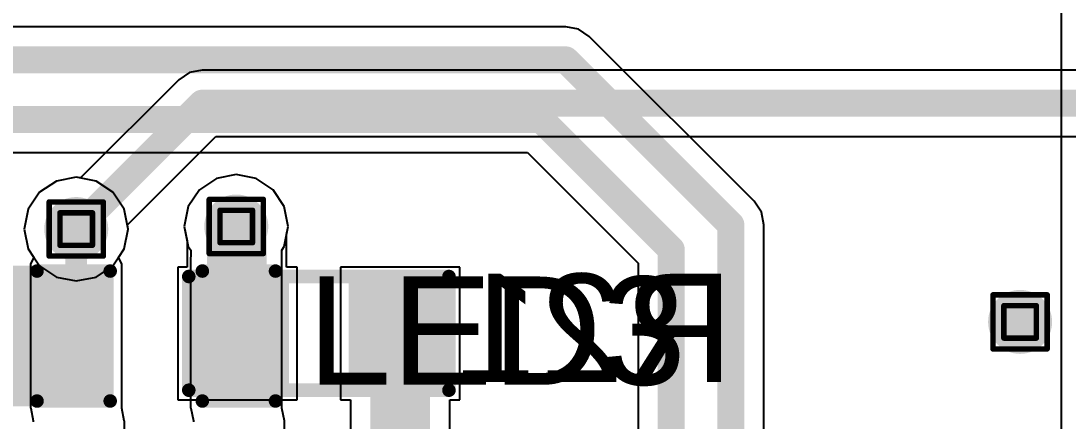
# Model space of a CAD drawing. Header units: inches. Extents: x -8 to 210, y -39 to 109.
# Drawn here: x 55.98 to 65.8, y 53.33 to 57.08 of the extents above; entities that cross this region are included whole.
import ezdxf

# ---------------------------------------------------------------- set-up
doc = ezdxf.new("R2010")
doc.units = ezdxf.units.IN
for name, color, linetype in [('Bottom Layer', 5, 'Continuous'), ('Bottom Overlay', 54, 'Continuous'), ('Bottom Paste', 16, 'Continuous'), ('Bottom Solder', 6, 'Continuous'), ('Drill Drawing', 1, 'Continuous'), ('Top Layer', 1, 'Continuous'), ('Top Overlay', 2, 'Continuous'), ('Top Paste', 8, 'Continuous'), ('Top Solder', 216, 'Continuous'), ('Via Holes', 16, 'Continuous')]:
    doc.layers.add(name, color=color, linetype=linetype)
doc.styles.add('Arial', font='', dxfattribs={"height": 0.2})
doc.styles.get('Arial').set_extended_font_data('Arial')

# ---------------------------------------------------------------- blocks, each defined once
blk = doc.blocks.new('R___0603_B_48')
at = {"layer": 'Bottom Layer'}
for points in [[(-1.143, -0.4445), (-1.143, 0.4445), (-0.3809999999999999, 0.4445), (-0.3809999999999999, -0.4445)], [(0.3809999999999999, -0.4445), (0.3809999999999999, 0.4445), (1.143, 0.4445), (1.143, -0.4445)]]:
    blk.add_hatch(color=5, dxfattribs=at).paths.add_polyline_path(points)
at = {"layer": 'Bottom Paste'}
for points in [[(-1.143, -0.4445), (-1.143, 0.4445), (-0.3809999999999999, 0.4445), (-0.3809999999999999, -0.4445)], [(0.3809999999999999, -0.4445), (0.3809999999999999, 0.4445), (1.143, 0.4445), (1.143, -0.4445)]]:
    blk.add_hatch(color=16, dxfattribs=at).paths.add_polyline_path(points)
at = {"layer": 'Bottom Solder'}
for points in [[(-1.2446, -0.5460999999999999), (-1.2446, 0.5460999999999999), (-0.2794, 0.5460999999999999), (-0.2794, -0.5460999999999999)], [(0.2794, -0.5460999999999999), (0.2794, 0.5460999999999999), (1.2446, 0.5460999999999999), (1.2446, -0.5460999999999999)]]:
    blk.add_hatch(color=6, dxfattribs=at).paths.add_polyline_path(points)
at = {"layer": 'Bottom Overlay', "const_width": 0.127}
for points in [[(-1.2192, 0.5334), (-1.2192, -0.5334)], [(1.2192, 0.5334), (-1.2192, 0.5334)], [(1.2192, 0.5334), (1.2192, -0.5334)], [(1.2192, -0.5334), (-1.2192, -0.5334)]]:
    blk.add_lwpolyline(points, dxfattribs=at)
at = {"layer": 'Bottom Overlay', "const_width": 0.0635}
for points in [[(-1.25095, 0.5334, 1), (-1.18745, 0.5334, 1)], [(-1.25095, 0.5334, 1), (-1.18745, 0.5334, 1)], [(1.18745, 0.5334, 1), (1.25095, 0.5334, 1)], [(1.18745, 0.5334, 1), (1.25095, 0.5334, 1)], [(-1.25095, -0.5334, 1), (-1.18745, -0.5334, 1)], [(-1.25095, -0.5334, 1), (-1.18745, -0.5334, 1)], [(1.18745, -0.5334, 1), (1.25095, -0.5334, 1)], [(1.18745, -0.5334, 1), (1.25095, -0.5334, 1)]]:
    blk.add_lwpolyline(points, format="xyb", close=True, dxfattribs=at)
blk = doc.blocks.new('LED_0603_78')
at = {"layer": 'Top Layer'}
for points in [[(-0.999998, 0.5000002699999999), (-0.499999, 0.5000002699999999), (-0.499999, -0.5000002699999999), (-0.999998, -0.5000002699999999)], [(0.50000154, 0.5000002699999999), (1.00000054, 0.5000002699999999), (1.00000054, -0.5000002699999999), (0.50000154, -0.5000002699999999)]]:
    blk.add_hatch(color=1, dxfattribs=at).paths.add_polyline_path(points)
at = {"layer": 'Top Overlay'}
blk.add_hatch(color=2, dxfattribs=at).paths.add_polyline_path([(1.1176, -0.66039238), (1.75259492, -0.66039238), (1.75259492, 0.66040762), (1.1176, 0.66040762)])
at = {"layer": 'Top Paste'}
for points in [[(-0.999998, 0.5000002699999999), (-0.499999, 0.5000002699999999), (-0.499999, -0.5000002699999999), (-0.999998, -0.5000002699999999)], [(0.50000154, 0.5000002699999999), (1.00000054, 0.5000002699999999), (1.00000054, -0.5000002699999999), (0.50000154, -0.5000002699999999)]]:
    blk.add_hatch(color=8, dxfattribs=at).paths.add_polyline_path(points)
at = {"layer": 'Top Solder'}
for points in [[(-1.101598, 0.6016002699999999), (-0.398399, 0.6016002699999999), (-0.398399, -0.6016002699999999), (-1.101598, -0.6016002699999999)], [(0.39840154, 0.6016002699999999), (1.10160054, 0.6016002699999999), (1.10160054, -0.6016002699999999), (0.39840154, -0.6016002699999999)]]:
    blk.add_hatch(color=216, dxfattribs=at).paths.add_polyline_path(points)
at = {"layer": 'Top Overlay', "const_width": 0.127}
for points in [[(-1.1176, 0.6096), (-1.1176, -0.6096)], [(-0.4318, 0.6096), (-1.1176, 0.6096)], [(1.11760254, 0.6096), (0.4318, 0.6096)], [(1.11760254, 0.6096), (1.11760254, -0.6096)], [(-0.4318, -0.6096), (-1.1176, -0.6096)], [(1.11760254, -0.6096), (0.4318, -0.6096)]]:
    blk.add_lwpolyline(points, dxfattribs=at)
at = {"layer": 'Top Overlay', "const_width": 0.0635}
for points in [[(-1.14935, 0.6096, 1), (-1.08585, 0.6096, 1)], [(-1.14935, 0.6096, 1), (-1.08585, 0.6096, 1)], [(-0.46355, 0.6096, 1), (-0.40005, 0.6096, 1)], [(0.40005, 0.6096, 1), (0.46355, 0.6096, 1)], [(1.08585254, 0.6096, 1), (1.14935254, 0.6096, 1)], [(1.08585254, 0.6096, 1), (1.14935254, 0.6096, 1)], [(-1.14935, -0.6096, 1), (-1.08585, -0.6096, 1)], [(-1.14935, -0.6096, 1), (-1.08585, -0.6096, 1)], [(-0.46355, -0.6096, 1), (-0.40005, -0.6096, 1)], [(0.40005, -0.6096, 1), (0.46355, -0.6096, 1)], [(1.08585254, -0.6096, 1), (1.14935254, -0.6096, 1)], [(1.08585254, -0.6096, 1), (1.14935254, -0.6096, 1)]]:
    blk.add_lwpolyline(points, format="xyb", close=True, dxfattribs=at)

msp = doc.modelspace()

# ---------------------------------------------------------------- hatches: boundary and pattern name
at = {"layer": 'Bottom Layer'}
h = msp.add_hatch(color=5, dxfattribs=at)
edge = h.paths.add_edge_path()
edge.add_arc((58.00159849999999, 55.1554015), 0.2999994, 0, 360)
h = msp.add_hatch(color=5, dxfattribs=at)
edge = h.paths.add_edge_path()
edge.add_arc((56.50159895999999, 55.13140103999999), 0.2999994, 0, 360)
h = msp.add_hatch(color=5, dxfattribs=at)
edge = h.paths.add_edge_path()
edge.add_arc((65.34814464, 54.26027501999999), 0.2999994, 0, 360)
at = {"layer": 'Top Layer'}
h = msp.add_hatch(color=1, dxfattribs=at)
edge = h.paths.add_edge_path()
edge.add_arc((58.00159849999999, 55.1554015), 0.2999994, 0, 360)
h = msp.add_hatch(color=1, dxfattribs=at)
edge = h.paths.add_edge_path()
edge.add_arc((56.50159895999999, 55.13140103999999), 0.2999994, 0, 360)
h = msp.add_hatch(color=1, dxfattribs=at)
edge = h.paths.add_edge_path()
edge.add_arc((65.34814464, 54.26027501999999), 0.2999994, 0, 360)
at = {"layer": 'Via Holes'}
h = msp.add_hatch(color=7, dxfattribs=at)
edge = h.paths.add_edge_path()
edge.add_arc((56.50159895999999, 55.13140103999999), 0.1499997, 0, 360)
h = msp.add_hatch(color=7, dxfattribs=at)
edge = h.paths.add_edge_path()
edge.add_arc((58.00159849999999, 55.1554015), 0.1499997, 0, 360)
h = msp.add_hatch(color=7, dxfattribs=at)
edge = h.paths.add_edge_path()
edge.add_arc((65.34814464, 54.26027501999999), 0.1499997, 0, 360)

# ---------------------------------------------------------------- linework, layer by layer
at = {"layer": 'Bottom Layer'}
for p, q in [((57.46224982, 56.5315481), (56.54135504, 55.61065331999999)), ((57.56307004, 56.59891652), (57.46224982, 56.5315481)), ((57.68199792, 56.62257154), (57.56307004, 56.59891652)), ((73.1012, 56.62257154), (57.68199792, 56.62257154)), ((56.98085123999999, 55.17115712), (57.81072258, 56.00102845999999)), ((57.81072258, 56.00102845999999), (72.97247533999999, 56.00102845999999)), ((56.31517058, 55.58147633999999), (56.15712416, 55.47587584)), ((56.50159895999999, 55.61856034), (56.31517058, 55.58147633999999)), ((56.54135504, 55.61065331999999), (56.50159895999999, 55.61856034)), ((57.81517012, 55.60547679999999), (57.6571237, 55.4998763)), ((58.00159849999999, 55.6425608), (57.81517012, 55.60547679999999)), ((58.18802688, 55.60547679999999), (58.00159849999999, 55.6425608)), ((58.34607329999999, 55.4998763), (58.18802688, 55.60547679999999)), ((56.15712416, 55.47587584), (56.05152366, 55.31782942)), ((57.6571237, 55.4998763), (57.55152319999999, 55.34182987999999)), ((58.45167379999999, 55.34182987999999), (58.34607329999999, 55.4998763)), ((56.05152366, 55.31782942), (56.01443965999999, 55.13140103999999)), ((57.55152319999999, 55.34182987999999), (57.5144392, 55.1554015)), ((58.48875779999999, 55.1554015), (58.45167379999999, 55.34182987999999)), ((56.98875826, 55.13140103999999), (56.98085123999999, 55.17115712)), ((56.01443965999999, 55.13140103999999), (56.05152366, 54.94497266)), ((56.95167426, 54.94497266), (56.98875826, 55.13140103999999)), ((57.5144392, 55.1554015), (57.54144194, 55.01965374)), ((58.47375401999999, 55.07997366), (58.48875779999999, 55.1554015)), ((58.47375401999999, 54.77509999999999), (58.47375401999999, 55.07997366)), ((57.54144194, 55.01965374), (57.54144194, 54.77509999999999)), ((56.05152366, 54.94497266), (56.15712416, 54.78692623999999)), ((56.84607376, 54.78692623999999), (56.95167426, 54.94497266)), ((56.15712416, 54.78692623999999), (56.31517058, 54.68132574)), ((56.68802734, 54.68132574), (56.84607376, 54.78692623999999)), ((57.54144194, 54.77509999999999), (57.4548, 54.77509999999999)), ((57.4548, 54.77509999999999), (57.4548, 53.5305)), ((58.57239999999999, 54.77509999999999), (58.47375401999999, 54.77509999999999)), ((58.57239999999999, 53.5305), (58.57239999999999, 54.77509999999999)), ((60.0964, 54.77509999999999), (58.9788, 54.77509999999999)), ((58.9788, 54.77509999999999), (58.9788, 53.5305)), ((60.0964, 53.5305), (60.0964, 54.77509999999999)), ((56.31517058, 54.68132574), (56.50159895999999, 54.64424173999999)), ((56.50159895999999, 54.64424173999999), (56.68802734, 54.68132574)), ((57.4548, 53.5305), (58.57239999999999, 53.5305)), ((58.9788, 53.5305), (59.07144395999999, 53.5305)), ((59.07144395999999, 53.5305), (59.07144395999999, 53.2257)), ((60.00375603999999, 53.2257), (60.00375603999999, 53.5305)), ((60.00375603999999, 53.5305), (60.0964, 53.5305))]:
    msp.add_line(p, q, dxfattribs=at)
for points, const_width in [([(56.50159895999999, 55.13140103999999), (57.68199792, 56.3118)], 0.254), ([(57.68199792, 56.3118), (73.1012, 56.3118)], 0.254), ([(58.00159849999999, 55.1554015), (58.00759798, 55.14940202)], 0.5588), ([(58.00759798, 54.15880202), (58.00759798, 55.14940202)], 0.5588), ([(58.00759798, 54.15880202), (58.01359999999999, 54.1528)], 0.5588), ([(59.53759999999999, 52.6034), (59.53759999999999, 54.1528)], 0.5588)]:
    msp.add_lwpolyline(points, dxfattribs=dict(at, const_width=const_width))
for points, const_width in [([(57.61849792, 56.3118, 1), (57.74549792, 56.3118, 1)], 0.127), ([(57.61849792, 56.3118, 1), (57.74549792, 56.3118, 1)], 0.127), ([(57.8618985, 55.1554015, 1), (58.1412985, 55.1554015, 1)], 0.2794), ([(57.86789798, 55.14940202, 1), (58.14729797999999, 55.14940202, 1)], 0.2794), ([(57.86789798, 55.14940202, 1), (58.14729797999999, 55.14940202, 1)], 0.2794), ([(56.43809895999999, 55.13140103999999, 1), (56.56509896, 55.13140103999999, 1)], 0.127), ([(57.86789798, 54.15880202, 1), (58.14729797999999, 54.15880202, 1)], 0.2794), ([(57.86789798, 54.15880202, 1), (58.14729797999999, 54.15880202, 1)], 0.2794), ([(57.8739, 54.1528, 1), (58.15329999999999, 54.1528, 1)], 0.2794), ([(59.39789999999999, 54.1528, 1), (59.6773, 54.1528, 1)], 0.2794)]:
    msp.add_lwpolyline(points, format="xyb", close=True, dxfattribs=dict(at, const_width=const_width))
at = {"layer": 'Drill Drawing', "const_width": 0.0508}
for points in [[(56.24759896, 55.38540104), (56.75559896, 55.38540104)], [(56.24759896, 54.87740104), (56.24759896, 55.38540104)], [(56.75559896, 54.87740104), (56.75559896, 55.38540104)], [(57.7475985, 55.40940149999999), (58.2555985, 55.40940149999999)], [(57.7475985, 54.90140149999999), (57.7475985, 55.40940149999999)], [(58.2555985, 54.90140149999999), (58.2555985, 55.40940149999999)], [(56.34919896, 55.28380104), (56.65399896, 55.28380104)], [(56.34919896, 54.97900104), (56.34919896, 55.28380104)], [(56.65399896, 54.97900104), (56.65399896, 55.28380104)], [(57.8491985, 55.3078015), (58.1539985, 55.3078015)], [(57.8491985, 55.0030015), (57.8491985, 55.3078015)], [(58.1539985, 55.0030015), (58.1539985, 55.3078015)], [(56.34919896, 54.97900104), (56.65399896, 54.97900104)], [(57.8491985, 55.0030015), (58.1539985, 55.0030015)], [(56.24759896, 54.87740104), (56.75559896, 54.87740104)], [(57.7475985, 54.90140149999999), (58.2555985, 54.90140149999999)], [(65.09414464, 54.51427502), (65.60214463999999, 54.51427502)], [(65.09414464, 54.00627502), (65.09414464, 54.51427502)], [(65.60214463999999, 54.00627502), (65.60214463999999, 54.51427502)], [(65.19574464, 54.41267502), (65.50054464, 54.41267502)], [(65.19574464, 54.10787502), (65.19574464, 54.41267502)], [(65.50054464, 54.10787502), (65.50054464, 54.41267502)], [(65.19574464, 54.10787502), (65.50054464, 54.10787502)], [(65.09414464, 54.00627502), (65.60214463999999, 54.00627502)]]:
    msp.add_lwpolyline(points, dxfattribs=at)
at = {"layer": 'Drill Drawing', "const_width": 0.0254}
for points in [[(56.23489896, 55.38540104, 1), (56.26029896, 55.38540104, 1)], [(56.23489896, 55.38540104, 1), (56.26029896, 55.38540104, 1)], [(56.74289895999999, 55.38540104, 1), (56.76829896, 55.38540104, 1)], [(56.74289895999999, 55.38540104, 1), (56.76829896, 55.38540104, 1)], [(57.73489849999999, 55.40940149999999, 1), (57.76029849999999, 55.40940149999999, 1)], [(57.73489849999999, 55.40940149999999, 1), (57.76029849999999, 55.40940149999999, 1)], [(58.2428985, 55.40940149999999, 1), (58.26829849999999, 55.40940149999999, 1)], [(58.2428985, 55.40940149999999, 1), (58.26829849999999, 55.40940149999999, 1)], [(56.33649895999999, 55.28380104, 1), (56.36189896, 55.28380104, 1)], [(56.33649895999999, 55.28380104, 1), (56.36189896, 55.28380104, 1)], [(56.64129895999999, 55.28380104, 1), (56.66669896000001, 55.28380104, 1)], [(56.64129895999999, 55.28380104, 1), (56.66669896000001, 55.28380104, 1)], [(57.8364985, 55.3078015, 1), (57.8618985, 55.3078015, 1)], [(57.8364985, 55.3078015, 1), (57.8618985, 55.3078015, 1)], [(58.1412985, 55.3078015, 1), (58.1666985, 55.3078015, 1)], [(58.1412985, 55.3078015, 1), (58.1666985, 55.3078015, 1)], [(56.33649895999999, 54.97900104, 1), (56.36189896, 54.97900104, 1)], [(56.33649895999999, 54.97900104, 1), (56.36189896, 54.97900104, 1)], [(56.64129895999999, 54.97900104, 1), (56.66669896000001, 54.97900104, 1)], [(56.64129895999999, 54.97900104, 1), (56.66669896000001, 54.97900104, 1)], [(57.8364985, 55.0030015, 1), (57.8618985, 55.0030015, 1)], [(57.8364985, 55.0030015, 1), (57.8618985, 55.0030015, 1)], [(58.1412985, 55.0030015, 1), (58.1666985, 55.0030015, 1)], [(58.1412985, 55.0030015, 1), (58.1666985, 55.0030015, 1)], [(56.23489896, 54.87740104, 1), (56.26029896, 54.87740104, 1)], [(56.23489896, 54.87740104, 1), (56.26029896, 54.87740104, 1)], [(56.74289895999999, 54.87740104, 1), (56.76829896, 54.87740104, 1)], [(56.74289895999999, 54.87740104, 1), (56.76829896, 54.87740104, 1)], [(57.73489849999999, 54.90140149999999, 1), (57.76029849999999, 54.90140149999999, 1)], [(57.73489849999999, 54.90140149999999, 1), (57.76029849999999, 54.90140149999999, 1)], [(58.2428985, 54.90140149999999, 1), (58.26829849999999, 54.90140149999999, 1)], [(58.2428985, 54.90140149999999, 1), (58.26829849999999, 54.90140149999999, 1)], [(65.08144463999999, 54.51427502, 1), (65.10684464, 54.51427502, 1)], [(65.08144463999999, 54.51427502, 1), (65.10684464, 54.51427502, 1)], [(65.58944464, 54.51427502, 1), (65.61484464, 54.51427502, 1)], [(65.58944464, 54.51427502, 1), (65.61484464, 54.51427502, 1)], [(65.18304463999999, 54.41267502, 1), (65.20844464, 54.41267502, 1)], [(65.18304463999999, 54.41267502, 1), (65.20844464, 54.41267502, 1)], [(65.48784463999999, 54.41267502, 1), (65.51324464, 54.41267502, 1)], [(65.48784463999999, 54.41267502, 1), (65.51324464, 54.41267502, 1)], [(65.18304463999999, 54.10787502, 1), (65.20844464, 54.10787502, 1)], [(65.18304463999999, 54.10787502, 1), (65.20844464, 54.10787502, 1)], [(65.48784463999999, 54.10787502, 1), (65.51324464, 54.10787502, 1)], [(65.48784463999999, 54.10787502, 1), (65.51324464, 54.10787502, 1)], [(65.08144463999999, 54.00627502, 1), (65.10684464, 54.00627502, 1)], [(65.08144463999999, 54.00627502, 1), (65.10684464, 54.00627502, 1)], [(65.58944464, 54.00627502, 1), (65.61484464, 54.00627502, 1)], [(65.58944464, 54.00627502, 1), (65.61484464, 54.00627502, 1)]]:
    msp.add_lwpolyline(points, format="xyb", close=True, dxfattribs=at)
at = {"layer": 'Top Layer'}
for p, q in [((65.73171511999999, 61.20511762), (65.73171511999999, 51.86679999999999)), ((61.08986003999999, 57.02897153999999), (48.37615928, 57.02897153999999)), ((61.20878791999999, 57.00531651999999), (61.08986003999999, 57.02897153999999)), ((61.30960813999999, 56.9379481), (61.20878791999999, 57.00531651999999)), ((62.85614809999999, 55.39140814), (61.30960813999999, 56.9379481)), ((48.37765787999999, 55.84862846), (60.72967534, 55.84862846)), ((60.72967534, 55.84862846), (61.76682846, 54.8114728)), ((56.31517058, 55.58147633999999), (56.15712416, 55.47587584)), ((56.50159895999999, 55.61856034), (56.31517058, 55.58147633999999)), ((56.68802734, 55.58147633999999), (56.50159895999999, 55.61856034)), ((56.84607376, 55.47587584), (56.68802734, 55.58147633999999)), ((57.81517012, 55.60547679999999), (57.6571237, 55.4998763)), ((58.00159849999999, 55.6425608), (57.81517012, 55.60547679999999)), ((58.18802688, 55.60547679999999), (58.00159849999999, 55.6425608)), ((58.34607329999999, 55.4998763), (58.18802688, 55.60547679999999)), ((56.15712416, 55.47587584), (56.05152366, 55.31782942)), ((56.95167426, 55.31782942), (56.84607376, 55.47587584)), ((57.6571237, 55.4998763), (57.55152319999999, 55.34182987999999)), ((58.45167379999999, 55.34182987999999), (58.34607329999999, 55.4998763)), ((62.92351652, 55.29058792), (62.85614809999999, 55.39140814)), ((56.05152366, 55.31782942), (56.01443965999999, 55.13140103999999)), ((56.98875826, 55.13140103999999), (56.95167426, 55.31782942)), ((57.55152319999999, 55.34182987999999), (57.5144392, 55.1554015)), ((58.48875779999999, 55.1554015), (58.45167379999999, 55.34182987999999)), ((62.94717154, 55.17166004), (62.92351652, 55.29058792)), ((62.94717154, 49.15736167999999), (62.94717154, 55.17166004)), ((56.01443965999999, 55.13140103999999), (56.05152366, 54.94497266)), ((56.95167426, 54.94497266), (56.98875826, 55.13140103999999)), ((57.5144392, 55.1554015), (57.55152319999999, 54.96897311999999)), ((58.45167379999999, 54.96897311999999), (58.48875779999999, 55.1554015)), ((57.55152319999999, 54.96897311999999), (57.57609262, 54.932199)), ((58.42710438, 54.932199), (58.45167379999999, 54.96897311999999)), ((56.05152366, 54.94497266), (56.10540467999999, 54.8643302)), ((56.10540467999999, 54.8643302), (56.07379691999999, 54.80519646)), ((56.89779324, 54.8643302), (56.95167426, 54.94497266)), ((56.929401, 54.80519646), (56.89779324, 54.8643302)), ((57.57609262, 54.932199), (57.57379646, 54.80519899999999)), ((58.42940054, 54.80519899999999), (58.42710438, 54.932199)), ((56.07379691999999, 54.80519646), (56.07379946, 54.80519646)), ((56.07379946, 54.80519646), (56.07379946, 53.449601)), ((56.92939845999999, 53.45900154), (56.92939845999999, 54.80519646)), ((56.92939845999999, 54.80519646), (56.929401, 54.80519646)), ((57.57379646, 54.80519899999999), (57.57379392, 54.80519646)), ((57.57379392, 54.80519646), (57.57379899999999, 54.80519392)), ((57.57379899999999, 54.80519392), (57.57379899999999, 53.449601)), ((58.429398, 54.80519392), (58.42940308, 54.80519899999999)), ((58.429398, 53.45900154), (58.429398, 54.80519392)), ((58.42940308, 54.80519899999999), (58.42940054, 54.80519899999999)), ((61.76682846, 54.8114728), (61.76682846, 48.55015943999999)), ((56.07379946, 53.449601), (56.07650964, 53.449601)), ((56.07650964, 53.449601), (56.09919692, 53.331999)), ((56.929401, 53.449601), (56.92939845999999, 53.45900154)), ((56.95208827999999, 53.331999), (56.929401, 53.449601)), ((57.57379899999999, 53.449601), (57.57650918, 53.449601)), ((57.57650918, 53.449601), (57.59919645999999, 53.331999)), ((58.42940054, 53.449601), (58.429398, 53.45900154)), ((58.45208782, 53.331999), (58.42940054, 53.449601)), ((56.09919692, 53.331999), (56.09919946, 53.32259845999999)), ((56.95479846, 53.331999), (56.95208827999999, 53.331999)), ((56.95479846, 51.976401), (56.95479846, 53.331999)), ((57.59919645999999, 53.331999), (57.599199, 53.32259845999999)), ((58.454798, 53.331999), (58.45208782, 53.331999)), ((58.454798, 51.97640608), (58.454798, 53.331999))]:
    msp.add_line(p, q, dxfattribs=at)
for points, const_width in [([(49.26517198, 56.7182), (61.08986003999999, 56.7182)], 0.254), ([(61.08986003999999, 56.7182), (62.6364, 55.17166004)], 0.254), ([(45.57743996, 56.15939999999999), (60.8584, 56.15939999999999)], 0.254), ([(60.8584, 56.15939999999999), (62.0776, 54.94019999999999)], 0.254), ([(58.00159849999999, 54.12739999999999), (58.00159849999999, 55.1554015)], 0.2032), ([(62.6364, 39.30359678), (62.6364, 55.17166004)], 0.254), ([(56.50159895999999, 54.12739999999999), (56.50159895999999, 55.13140103999999)], 0.2032), ([(62.0776, 39.07213674), (62.0776, 54.94019999999999)], 0.254)]:
    msp.add_lwpolyline(points, dxfattribs=dict(at, const_width=const_width))
for points, const_width in [([(61.02636003999999, 56.7182, 1), (61.15336004, 56.7182, 1)], 0.127), ([(61.02636003999999, 56.7182, 1), (61.15336004, 56.7182, 1)], 0.127), ([(60.7949, 56.15939999999999, 1), (60.92189999999999, 56.15939999999999, 1)], 0.127), ([(60.7949, 56.15939999999999, 1), (60.92189999999999, 56.15939999999999, 1)], 0.127), ([(57.9507985, 55.1554015, 1), (58.0523985, 55.1554015, 1)], 0.1016), ([(62.57289999999999, 55.17166004, 1), (62.6999, 55.17166004, 1)], 0.127), ([(62.57289999999999, 55.17166004, 1), (62.6999, 55.17166004, 1)], 0.127), ([(56.45079896, 55.13140103999999, 1), (56.55239896, 55.13140103999999, 1)], 0.1016), ([(62.0141, 54.94019999999999, 1), (62.14109999999999, 54.94019999999999, 1)], 0.127), ([(62.0141, 54.94019999999999, 1), (62.14109999999999, 54.94019999999999, 1)], 0.127), ([(56.45079896, 54.12739999999999, 1), (56.55239896, 54.12739999999999, 1)], 0.1016), ([(57.9507985, 54.12739999999999, 1), (58.0523985, 54.12739999999999, 1)], 0.1016)]:
    msp.add_lwpolyline(points, format="xyb", close=True, dxfattribs=dict(at, const_width=const_width))

# ---------------------------------------------------------------- block references
at = {"rotation": 180}
for name, p in [('LED_0603_78', (57.2516, 54.12739999999999)), ('R___0603_B_48', (58.7756, 54.1528))]:
    msp.add_blockref(name, p, dxfattribs=at)

# ---------------------------------------------------------------- texts
at = {"layer": 'Bottom Overlay', "style": 'Arial', "text_generation_flag": 2}
msp.add_text('R21', height=1.016, dxfattribs=at).set_placement((62.66147234, 53.6957651))
at = {"layer": 'Top Overlay', "style": 'Arial'}
msp.add_text('LED3', height=1.016, dxfattribs=at).set_placement((58.66613616, 53.6703651))

doc.saveas('drawing.dxf')
